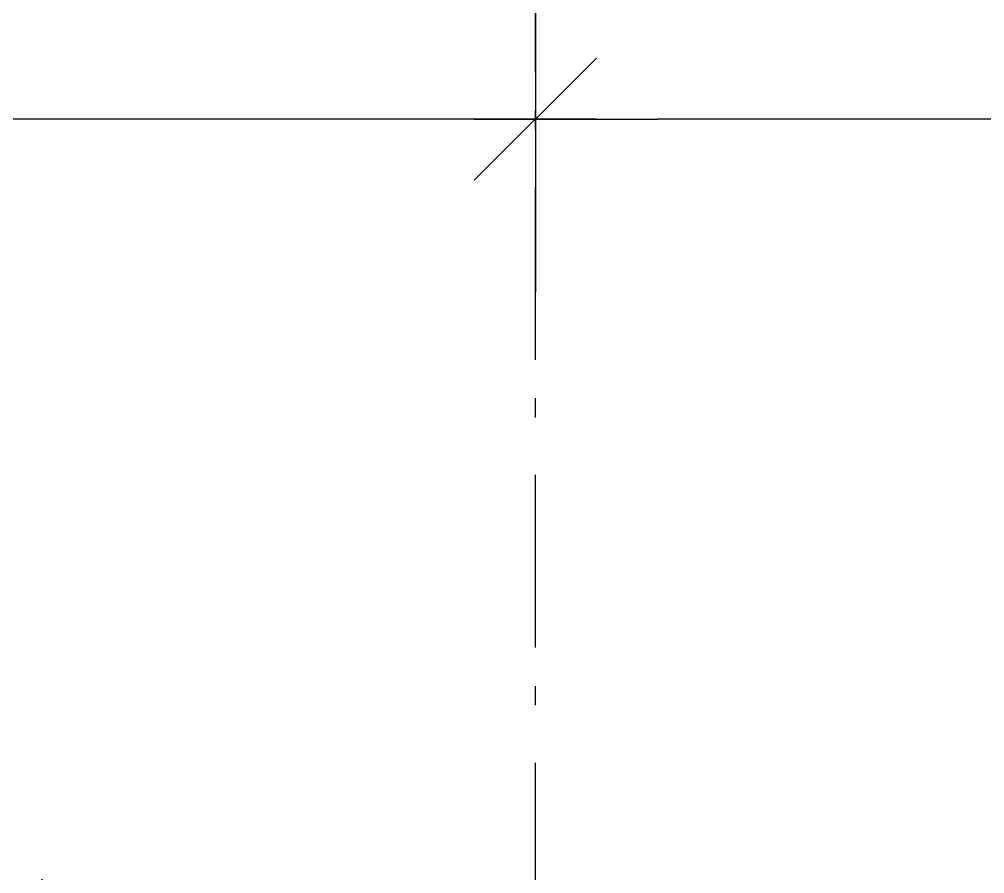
# Model space of a CAD drawing. Header units: centimetres. Extents: x -35664 to 50682, y -23001 to 23705.
# Drawn here: x 4958.3 to 5047, y -11459.4 to -11380.9 of the extents above; entities that cross this region are included whole.
import ezdxf

# ---------------------------------------------------------------- set-up
doc = ezdxf.new("R2010")
doc.units = ezdxf.units.CM
doc.linetypes.add('Style de ligne -17', pattern=[0.3472222222222222, 0.20828, -0.1389422222222222])
doc.linetypes.add('Style de ligne -6', pattern=[1.0416400000000001, 0.625, -0.20828, 0.06943000000000005, -0.13893])
doc.layers.get('0').update_dxf_attribs({"color": 252})
for name, color, linetype in [('B Général', 252, 'Continuous'), ('C ANNOTATIONS-cotation', 252, 'Continuous'), ('prlm-Coupe', 252, 'Continuous')]:
    doc.layers.add(name, color=color, linetype=linetype)
doc.styles.add('Eurostile', font='Eurosti.TTF')
doc.dimstyles.new('Arch', dxfattribs={"dimtxt": 16.47100151909722, "dimasz": 11.22412109375, "dimexe": 15.875, "dimexo": 7.9375, "dimgap": 0.15875, "dimtad": 1, "dimdec": 1, "dimtxsty": 'Eurostile', "dimblk": 'A 90.VW_SLASH-1', "dimblk1": 'A 90.VW_SLASH-1', "dimblk2": 'A 90.VW_SLASH-1', "dimcen": 0, "dimdle": 7.9375, "dimazin": 0, "dimtfac": 1, "dimtdec": 1, "dimtix": 1, "dimtmove": 0, "dimatfit": 0, "dimldrblk": 'A 90.VW_FILLEDARROW-1', "dimfxl": 1, "dimfrac": 2, "dimtolj": 1, "dimarcsym": 0})

# ---------------------------------------------------------------- blocks, each defined once
blk = doc.blocks.new('B 90.Groupe-131-1')
at = {"layer": 'B Général', "linetype": 'Style de ligne -17', "ltscale": 25.4, "flags": 128}
blk.add_lwpolyline([(4863.790161623224, -4017.343141120054), (4866.74458098016, -4012.826015758669), (5000.000107223765, -4099.981601370366), (4997.045687866828, -4104.49872673175)], close=True, dxfattribs=at)
blk = doc.blocks.new('B 90.VW_SLASH-1')
at = {"linetype": 'ByBlock', "lineweight": -2}
blk.add_line((0.5, 0), (-1, 0), dxfattribs=at)
at = {"linetype": 'Continuous', "lineweight": 20, "flags": 128}
blk.add_lwpolyline([(0.5000534143197685, 0.5000534143197685), (-0.5000534143197685, -0.5000534143197685)], dxfattribs=at)
blk = doc.blocks.new('*D805')
at = {"layer": 'C ANNOTATIONS-cotation', "linetype": 'Continuous', "lineweight": -2, "transparency": 16777216}
for p, q in [((-3204.864594251239, 1306.595786383969), (-3204.864594251239, 1134.125)), ((-2654.84793045981, 1220.743697744701), (-2654.84793045981, 1134.125)), ((-2666.07205155356, 1150), (-3193.640473157489, 1150))]:
    blk.add_line(p, q, dxfattribs=at)
at = {"layer": 'C ANNOTATIONS-cotation', "lineweight": -2, "transparency": 16777216, "xscale": 11.22412109375, "yscale": 11.22412109375, "zscale": 11.22412109375, "rotation": 180}
blk.add_blockref('B 90.VW_SLASH-1', (-3204.864594251239, 1150), dxfattribs=at)
at = {"layer": 'C ANNOTATIONS-cotation', "lineweight": -2, "transparency": 16777216, "xscale": 11.22412109375, "yscale": 11.22412109375, "zscale": 11.22412109375}
blk.add_blockref('B 90.VW_SLASH-1', (-2654.84793045981, 1150), dxfattribs=at)
at = {"layer": 'C ANNOTATIONS-cotation', "transparency": 16777216, "insert": (-2929.856262355524, 1160.789813006366), "char_height": 16.44688585069444, "attachment_point": 5, "style": 'Eurostile'}
blk.add_mtext('\\A1;550,02', dxfattribs=at)
blk = doc.blocks.new('A 90.VW_FILLEDARROW-1')
at = {"linetype": 'Continuous'}
blk.add_hatch(color=250, dxfattribs=at).paths.add_polyline_path([(-1.414364640883978, 0.3789778633279969), (0, 0), (-1.414364640883978, -0.3789778633279972)])
at = {"linetype": 'Continuous', "flags": 128}
blk.add_lwpolyline([(-1.414364640883978, 0.3789778633279969), (0, 0), (-1.414364640883978, -0.3789778633279972)], close=True, dxfattribs=at)
blk = doc.blocks.new('A 90.VW_SLASH-1')
at = {"linetype": 'ByBlock', "lineweight": -2}
blk.add_line((0.5, 0), (-1, 0), dxfattribs=at)
at = {"linetype": 'Continuous', "lineweight": 20, "flags": 128}
blk.add_lwpolyline([(0.5000534143197685, 0.5000534143197685), (-0.5000534143197685, -0.5000534143197685)], dxfattribs=at)
blk = doc.blocks.new('*D806')
at = {"layer": 'C ANNOTATIONS-cotation', "linetype": 'Continuous', "lineweight": -2, "transparency": 16777216}
for p, q in [((-2044.84793048546, 1238.368053397688), (-2044.84793048546, 1134.125)), ((-2654.84793045981, 1220.743697744701), (-2654.84793045981, 1134.125)), ((-2056.07205157921, 1150), (-2643.62380936606, 1150))]:
    blk.add_line(p, q, dxfattribs=at)
at = {"layer": 'C ANNOTATIONS-cotation', "lineweight": -2, "transparency": 16777216, "xscale": 11.22412109375, "yscale": 11.22412109375, "zscale": 11.22412109375, "rotation": 180}
blk.add_blockref('B 90.VW_SLASH-1', (-2654.84793045981, 1150), dxfattribs=at)
at = {"layer": 'C ANNOTATIONS-cotation', "lineweight": -2, "transparency": 16777216, "xscale": 11.22412109375, "yscale": 11.22412109375, "zscale": 11.22412109375}
blk.add_blockref('B 90.VW_SLASH-1', (-2044.84793048546, 1150), dxfattribs=at)
at = {"layer": 'C ANNOTATIONS-cotation', "transparency": 16777216, "insert": (-2349.847930472635, 1159.223442925347), "char_height": 16.44688585069444, "attachment_point": 5, "style": 'Eurostile'}
blk.add_mtext('\\A1;610', dxfattribs=at)
blk = doc.blocks.new('B 90.axes 2')
at = {"layer": 'B Général', "linetype": 'Style de ligne -6', "ltscale": 25.4}
blk.add_line((-2654.84793045981, -1173.929897283853), (-2654.84793045981, 1361.070102716147), dxfattribs=at)
at = {"layer": 'C ANNOTATIONS-cotation', "linetype": 'Continuous'}
for base, p1, p2, picture, middle in [((-3204.864594251239, 1150), (-2654.84793045981, 1228.681197744701), (-3204.864594251239, 1314.533286383969), '*D805', (-2929.856262355524, 1160.789813006366)), ((-2654.84793045981, 1150), (-2044.84793048546, 1246.305553397688), (-2654.84793045981, 1228.681197744701), '*D806', (-2349.847930472635, 1159.223442925347))]:
    dim = blk.add_linear_dim(base=base, p1=p1, p2=p2, dimstyle='Arch', override={"dimtxt": 16.44688585069444, "dimgap": 1, "dimdec": 2, "dimpost": '<>', "dimtxsty": 'Eurostile', "dimclrd": 256, "dimclre": 256, "dimclrt": 256, "dimtmove": 2, "dimtfill": 0, "dimtfillclr": 0}, dxfattribs=at)
    dim.commit()
    dim.dimension.update_dxf_attribs({"geometry": picture, "text_midpoint": middle})
blk = doc.blocks.new('A$C373B78D5')
at = {"layer": 'B Général'}
for name, p in [('B 90.axes 2', (-15451.08502695741, 4932.774050145683)), ('B 90.Groupe-131-1', (-23116.89768107675, 10090.3660630748))]:
    blk.add_blockref(name, p, dxfattribs=at)

msp = doc.modelspace()

# ---------------------------------------------------------------- block references
at = {"layer": 'prlm-Coupe'}
msp.add_blockref('A$C373B78D5', (23111.6231628971, -17472.85068959289), dxfattribs=at)

doc.saveas('drawing.dxf')
